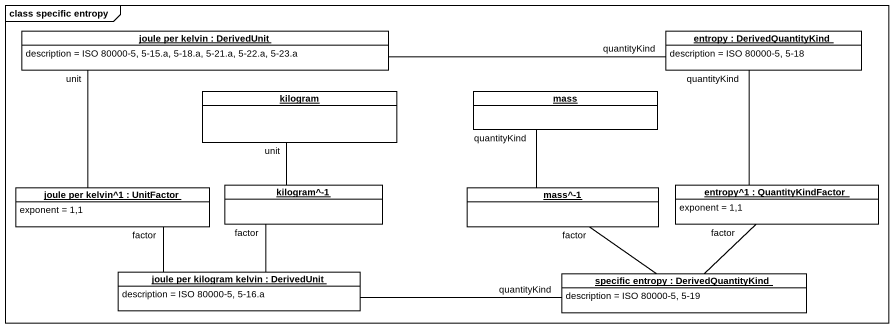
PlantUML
@startuml
mainframe class specific entropy
hide circle
hide empty members
object "joule per kelvin : DerivedUnit" as joule_per_kelvin #FFFFFF {
  description = ISO 80000-5, 5-15.a, 5-18.a, 5-21.a, 5-22.a, 5-23.a
}
object "entropy : DerivedQuantityKind" as entropy #FFFFFF {
  description = ISO 80000-5, 5-18
}
object kilogram #FFFFFF
object mass #FFFFFF
object "kilogram^-1" as kilogram_1 #FFFFFF
object "entropy^1 : QuantityKindFactor" as entropy_1 #FFFFFF {
  exponent = 1,1
}
object "joule per kelvin^1 : UnitFactor" as joule_per_kelvin_1 #FFFFFF {
  exponent = 1,1
}
object "mass^-1" as mass_1 #FFFFFF
object "joule per kilogram kelvin : DerivedUnit" as joule_per_kilogram_kelvin #FFFFFF {
  description = ISO 80000-5, 5-16.a
}
object "specific entropy : DerivedQuantityKind" as specific_entropy #FFFFFF {
  description = ISO 80000-5, 5-19
}
joule_per_kelvin -right- entropy : quantityKind
joule_per_kelvin -- joule_per_kelvin_1 : unit
entropy -- entropy_1 : quantityKind
kilogram -- kilogram_1 : unit
mass -- mass_1 : quantityKind
kilogram_1 -- joule_per_kilogram_kelvin : factor
entropy_1 -- specific_entropy : factor
joule_per_kelvin_1 -- joule_per_kilogram_kelvin : factor
mass_1 -- specific_entropy : factor
joule_per_kilogram_kelvin -right- specific_entropy : quantityKind
@enduml
